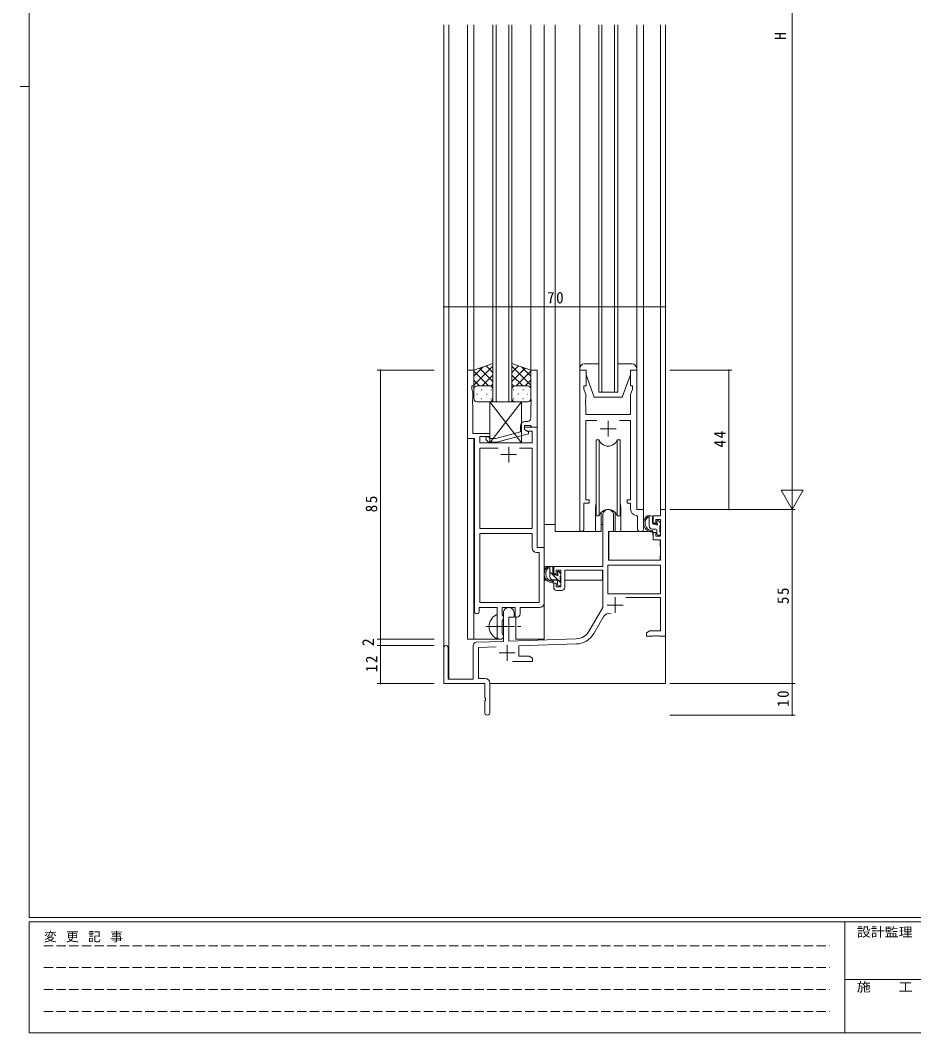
# Model space of a CAD drawing. Units: millimetres on the paper. Extents: x -420 to 373, y -297 to 267.
# Drawn here: x -420.5 to -138.3, y -297 to 22.8 of the extents above; entities that cross this region are included whole.
import ezdxf
from ezdxf.enums import TextEntityAlignment as Align

# ---------------------------------------------------------------- set-up
doc = ezdxf.new("R2010")
doc.units = ezdxf.units.MM
doc.linetypes.add('CHAIN2', pattern=[12, 9, -1, 1, -1])
doc.linetypes.add('DASHED3', pattern=[4, 3, -1])
for name, color, linetype, lineweight in [('0-1_YKK_ZWAK', 7, 'Continuous', 9), ('0-3_YKK_12', 2, 'Continuous', 9), ('0-4_YKK_D', 6, 'Continuous', 9), ('0-6_YKK_13', 4, 'Continuous', 9), ('0-7_YKK_11', 7, 'Continuous', 9)]:
    doc.layers.add(name, color=color, linetype=linetype, lineweight=lineweight)
doc.styles.add('ＭＳ ゴシック', font='')
doc.styles.get('ＭＳ ゴシック').set_extended_font_data('MS Gothic')

msp = doc.modelspace()

# ---------------------------------------------------------------- linework, layer by layer
at = {"layer": '0-1_YKK_ZWAK'}
for p, q in [((-417.7, -260.6), (-417.7, 264.4)), ((-420.5, 1.9), (-417.7, 1.9)), ((352.3, -260.6), (-417.7, -260.6)), ((-417.7, -297), (-417.7, -262)), ((314.5, -262), (-417.7, -262)), ((-160.1, -262), (-160.1, -297)), ((-160.1, -280.199), (-31.3, -280.199)), ((-417.7, -297), (314.5, -297))]:
    msp.add_line(p, q, dxfattribs=at)
at = {"layer": '0-1_YKK_ZWAK', "linetype": 'DASHED3'}
for p, q in [((-413.101, -269.512), (-164.909, -269.512)), ((-413.101, -276.441), (-164.909, -276.441)), ((-413.101, -283.37), (-164.909, -283.37)), ((-413.101, -290.298), (-164.909, -290.298))]:
    msp.add_line(p, q, dxfattribs=at)
at = {"layer": '0-3_YKK_12'}
for p, q in [((-286.742, -175.426), (-286.742, 21.274)), ((-285.112, 21.274), (-285.112, -185.326)), ((-279.242, 21.274), (-279.242, -172.726)), ((-277.243, 21.274), (-277.244, -88.226)), ((-271.244, -97.726), (-271.244, 21.274)), ((-270.244, 21.274), (-270.244, -97.726)), ((-266.244, -97.726), (-266.244, 21.274)), ((-265.244, 21.274), (-265.244, -97.726)), ((-259.244, 21.274), (-259.244, -88.226)), ((-255.042, 21.274), (-255.042, -172.726)), ((-251.542, 21.274), (-251.542, -138.726)), ((-243.842, 21.274), (-243.842, -87.226)), ((-237.842, -94.726), (-237.842, 21.274)), ((-236.842, 21.274), (-236.842, -94.726)), ((-232.842, -94.726), (-232.842, 21.274)), ((-231.842, 21.274), (-231.842, -94.726)), ((-225.842, 21.274), (-225.842, -87.226)), ((-223.642, -132.026), (-223.642, 21.274)), ((-218.372, 21.274), (-218.372, -131.726)), ((-216.742, 21.274), (-216.742, -131.726)), ((-231.842, -94.726), (-237.842, -94.726)), ((-265.244, -97.726), (-271.244, -97.726)), ((-277.242, -172.726), (-277.242, -109.374)), ((-238.842, -131.226), (-238.842, -138.726)), ((-230.842, -131.226), (-230.842, -138.726)), ((-218.072, -131.726), (-218.372, -131.726)), ((-238.842, -138.726), (-251.542, -138.726)), ((-224.615, -138.726), (-230.842, -138.726)), ((-264.042, -172.726), (-264.042, -165.709)), ((-216.742, -171.226), (-216.742, -186.726)), ((-279.242, -172.726), (-268.442, -172.726)), ((-264.042, -172.726), (-255.043, -172.726)), ((-272.242, -186.726), (-216.742, -186.726))]:
    msp.add_line(p, q, dxfattribs=at)
for start, end in [(159.63586, 180), (0, 20.36412)]:
    msp.add_arc((-234.842, -131.226), 4, start, end, dxfattribs=at)
at = {"layer": '0-4_YKK_D'}
for p, q in [((-176.742, 161.274), (-176.742, -124.726)), ((-286.742, -83.726), (-286.742, -66.726)), ((-216.742, -83.726), (-216.742, -66.726)), ((-286.742, -67.726), (-216.742, -67.726)), ((-289.742, -87.726), (-307.742, -87.726)), ((-306.742, -87.726), (-306.742, -172.726)), ((-215.372, -87.726), (-195.742, -87.726)), ((-196.742, -131.726), (-196.742, -87.726)), ((-176.742, -131.726), (-176.742, -119.601)), ((-176.742, -131.726), (-180.242, -125.664)), ((-173.242, -125.664), (-180.242, -125.664)), ((-176.742, -131.726), (-173.242, -125.664)), ((-215.372, -131.726), (-175.742, -131.726)), ((-215.372, -131.726), (-195.742, -131.726)), ((-215.372, -131.726), (-175.742, -131.726)), ((-176.742, -131.726), (-176.742, -186.726)), ((-289.742, -172.726), (-307.742, -172.726)), ((-289.742, -172.726), (-307.742, -172.726)), ((-289.742, -174.726), (-307.742, -174.726)), ((-289.742, -174.726), (-307.742, -174.726)), ((-306.742, -172.726), (-306.742, -174.726)), ((-306.742, -174.726), (-306.742, -186.726)), ((-289.742, -186.726), (-307.742, -186.726)), ((-215.372, -186.726), (-175.742, -186.726)), ((-215.372, -186.726), (-175.742, -186.726)), ((-176.742, -186.726), (-176.742, -196.726)), ((-215.372, -196.726), (-175.742, -196.726))]:
    msp.add_line(p, q, dxfattribs=at)
for centre, start, end in [((-286.742, -67.726), 0, 180), ((-286.742, -67.726), 180, 0), ((-216.742, -67.726), 0, 180), ((-216.742, -67.726), 180, 0), ((-306.742, -87.726), 90, 270), ((-306.742, -87.726), 270, 90), ((-196.742, -87.726), 90, 270), ((-196.742, -87.726), 270, 90), ((-196.742, -131.726), 90, 270), ((-196.742, -131.726), 270, 90), ((-306.742, -172.726), 90, 270), ((-306.742, -172.726), 90, 270), ((-306.742, -172.726), 270, 90), ((-306.742, -172.726), 270, 90), ((-306.742, -174.726), 90, 270), ((-306.742, -174.726), 90, 270), ((-306.742, -174.726), 270, 90), ((-306.742, -174.726), 270, 90), ((-306.742, -186.726), 90, 270), ((-306.742, -186.726), 270, 90), ((-176.742, -186.726), 90, 270), ((-176.742, -186.726), 90, 270), ((-176.742, -186.726), 270, 90), ((-176.742, -186.726), 270, 90), ((-176.742, -196.726), 90, 270), ((-176.742, -196.726), 270, 90)]:
    msp.add_arc(centre, 0.106, start, end, dxfattribs=at)
at = {"layer": '0-6_YKK_13'}
for p, q in [((-271.246, -85.583), (-277.246, -87.726)), ((-271.246, -88.449), (-273.358, -86.337)), ((-271.246, -93.947), (-271.246, -85.583)), ((-265.248, -85.583), (-259.248, -87.726)), ((-265.248, -93.947), (-265.248, -85.583)), ((-265.248, -88.449), (-263.136, -86.337)), ((-237.842, -85.726), (-242.342, -85.726)), ((-227.342, -85.726), (-231.842, -85.726)), ((-277.246, -92.458), (-271.246, -86.458)), ((-277.246, -89.629), (-274.285, -86.668)), ((-277.246, -87.726), (-277.246, -93.726)), ((-272.626, -92.726), (-277.246, -88.106)), ((-271.246, -91.277), (-275.442, -87.081)), ((-274.686, -92.726), (-271.246, -89.286)), ((-259.248, -92.458), (-265.248, -86.458)), ((-265.248, -91.277), (-261.052, -87.081)), ((-261.808, -92.726), (-265.248, -89.286)), ((-263.868, -92.726), (-259.248, -88.106)), ((-259.248, -89.629), (-262.209, -86.668)), ((-259.248, -87.726), (-259.248, -93.726)), ((-243.842, -87.226), (-243.842, -87.726)), ((-243.842, -87.726), (-241.842, -87.726)), ((-241.842, -87.726), (-241.842, -89.226)), ((-241.842, -89.226), (-239.242, -96.226)), ((-227.842, -89.226), (-230.442, -96.226)), ((-227.842, -87.726), (-225.842, -87.726)), ((-227.842, -89.226), (-227.842, -87.726)), ((-225.842, -87.726), (-225.842, -87.226)), ((-275.454, -92.726), (-277.246, -90.934)), ((-276.246, -92.726), (-272.646, -92.726)), ((-275.846, -92.726), (-272.246, -92.726)), ((-271.914, -92.782), (-271.246, -92.114)), ((-264.58, -92.782), (-265.248, -92.114)), ((-260.648, -92.726), (-264.248, -92.726)), ((-260.248, -92.726), (-263.848, -92.726)), ((-261.04, -92.726), (-259.248, -90.934)), ((-277.246, -96.726), (-277.246, -93.726)), ((-276.326, -95.362), (-276.126, -95.362)), ((-274.911, -93.947), (-274.711, -93.947)), ((-273.296, -95.362), (-273.096, -95.362)), ((-271.881, -93.947), (-271.681, -93.947)), ((-271.246, -93.726), (-271.246, -96.726)), ((-265.248, -93.726), (-265.248, -96.726)), ((-264.613, -93.947), (-264.813, -93.947)), ((-263.198, -95.362), (-263.398, -95.362)), ((-261.583, -93.947), (-261.783, -93.947)), ((-260.168, -95.362), (-260.368, -95.362)), ((-259.248, -96.726), (-259.248, -93.726)), ((-272.246, -97.726), (-276.246, -97.726)), ((-274.911, -96.777), (-274.711, -96.777)), ((-272.244, -97.726), (-262.244, -110.726)), ((-262.244, -97.726), (-272.244, -110.726)), ((-271.881, -96.777), (-271.681, -96.777)), ((-264.613, -96.777), (-264.813, -96.777)), ((-264.248, -97.726), (-260.248, -97.726)), ((-261.583, -96.777), (-261.783, -96.777)), ((-239.242, -96.226), (-230.442, -96.226)), ((-237.671, -133.726), (-237.671, -109.726)), ((-232.014, -133.726), (-232.014, -109.726)), ((-231.092, -109.726), (-232.014, -109.726)), ((-231.092, -133.726), (-231.092, -109.726)), ((-238.592, -133.726), (-237.671, -133.726)), ((-237.092, -132.741), (-237.092, -138.726)), ((-232.592, -138.726), (-232.592, -132.741)), ((-232.014, -133.726), (-231.092, -133.726)), ((-221.172, -133.726), (-222.472, -133.726)), ((-221.872, -136.926), (-221.872, -133.726)), ((-220.872, -136.026), (-220.872, -134.026)), ((-251.542, -136.526), (-255.038, -136.526)), ((-255.038, -149.726), (-255.038, -136.526)), ((-237.092, -136.526), (-236.542, -136.526)), ((-219.933, -136.326), (-220.572, -136.326)), ((-219.472, -135.526), (-219.472, -135.865)), ((-218.46, -135.814), (-218.96, -135.314)), ((-218.572, -138.826), (-218.572, -136.826)), ((-218.372, -136.626), (-218.372, -136.026)), ((-237.092, -138.726), (-238.842, -138.726)), ((-234.618, -139.023), (-234.672, -145.226)), ((-220.74, -138.726), (-234.318, -138.726)), ((-230.842, -138.726), (-232.592, -138.726)), ((-219.772, -137.926), (-220.872, -137.926)), ((-220.74, -138.726), (-220.672, -141.326)), ((-219.472, -138.226), (-219.472, -139.526)), ((-219.172, -139.826), (-218.672, -139.826)), ((-218.372, -139.526), (-218.372, -139.026)), ((-234.638, -141.226), (-234.742, -141.226)), ((-220.672, -141.326), (-218.704, -141.326)), ((-218.372, -145.226), (-218.404, -141.623)), ((-234.742, -146.156), (-234.664, -146.235)), ((-234.672, -145.226), (-234.653, -147.428)), ((-218.392, -147.428), (-218.372, -145.226)), ((-236.842, -149.726), (-255.038, -149.726)), ((-254.838, -149.726), (-254.838, -150.977)), ((-252.572, -149.726), (-253.872, -149.726)), ((-253.272, -152.926), (-253.272, -149.726)), ((-252.272, -152.026), (-252.272, -150.026)), ((-234.353, -147.726), (-218.692, -147.726)), ((-254.838, -153.116), (-254.838, -154.026)), ((-249.972, -154.682), (-253.272, -151.382)), ((-251.333, -152.326), (-251.972, -152.326)), ((-250.872, -151.526), (-250.872, -151.865)), ((-249.772, -152.053), (-250.599, -151.227)), ((-249.86, -151.814), (-250.36, -151.314)), ((-249.972, -154.826), (-249.972, -152.826)), ((-249.772, -152.626), (-249.772, -152.026)), ((-236.638, -151.006), (-236.638, -154.026)), ((-254.838, -154.026), (-254.258, -154.026)), ((-253.561, -154.026), (-250.949, -154.026)), ((-251.172, -153.926), (-252.272, -153.926)), ((-250.872, -154.226), (-250.872, -155.526)), ((-250.572, -155.826), (-250.072, -155.826)), ((-249.972, -154.026), (-249.742, -154.026)), ((-249.772, -155.526), (-249.772, -155.026)), ((-236.638, -154.026), (-248.542, -154.026)), ((-269.942, -172.321), (-269.942, -165.13))]:
    msp.add_line(p, q, dxfattribs=at)
at = {"layer": '0-6_YKK_13', "linetype": 'CHAIN2'}
msp.add_line((-273.442, -168.726), (-261.455, -168.726), dxfattribs=at)
at = {"layer": '0-6_YKK_13'}
msp.add_lwpolyline([(-262.244, -97.726), (-272.244, -97.726), (-272.244, -110.726), (-262.244, -110.726)], close=True, dxfattribs=at)
msp.add_lwpolyline([(-237.671, -109.726), (-238.592, -109.726), (-238.592, -133.726)], dxfattribs=at)
for centre, radius, start, end in [((-242.342, -87.226), 1.5, 90, 180), ((-227.342, -87.226), 1.5, 0, 90), ((-276.246, -93.726), 1, 89.99998, 179.99998), ((-276.246, -93.726), 1, 89.99998, 179.99998), ((-272.246, -93.726), 1, 359.99998, 89.99998), ((-272.246, -93.726), 1, 359.99998, 89.99998), ((-264.248, -93.726), 1, 89.99998, 179.99998), ((-264.248, -93.726), 1, 89.99998, 179.99998), ((-260.248, -93.726), 1, 359.99998, 89.99998), ((-260.248, -93.726), 1, 359.99998, 89.99998), ((-276.246, -96.726), 1, 179.99998, 269.99998), ((-272.246, -96.726), 1, 269.99998, 359.99998), ((-264.248, -96.726), 1, 179.99998, 269.99998), ((-260.248, -96.726), 1, 269.99998, 359.99998), ((-234.842, -108.726), 3, 199.4715, 340.52849), ((-234.842, -134.726), 3, 19.47122, 160.52876), ((-220.758, -136.047), 2.885, 126.45192, 263.90388), ((-222.732, -134.13), 0.3, 301.62189, 336.95038), ((-222.272, -134.326), 0.2, 36.86989, 156.95038), ((-221.872, -134.026), 0.3, 216.86989, 270), ((-221.172, -134.026), 0.3, 0, 90), ((-220.673, -136.013), 2.504, 139.45805, 259.25217), ((-220.872, -136.926), 1, 180, 270), ((-220.572, -136.026), 0.3, 180, 270), ((-219.933, -136.626), 0.3, 33.05573, 90), ((-219.472, -136.326), 0.25, 213.05573, 56.94426), ((-219.172, -135.526), 0.3, 45, 180), ((-219.172, -135.865), 0.3, 180, 236.94426), ((-218.572, -136.626), 0.2, 270, 0), ((-218.672, -136.026), 0.3, 0, 45), ((-234.318, -139.026), 0.3, 90, 179.49998), ((-220.994, -138.676), 0.25, 253.63879, 125.58162), ((-219.772, -138.226), 0.3, 0, 90), ((-219.172, -139.526), 0.3, 180, 270), ((-218.672, -139.526), 0.3, 270, 0), ((-218.572, -139.026), 0.2, 0, 90), ((-218.704, -141.626), 0.3, 0.5, 90), ((-252.158, -152.047), 2.885, 126.45192, 263.90388), ((-254.132, -150.13), 0.3, 301.62189, 336.95038), ((-253.672, -150.326), 0.2, 36.86989, 156.95038), ((-253.272, -150.026), 0.3, 216.86989, 270), ((-252.572, -150.026), 0.3, 0, 90), ((-234.353, -147.426), 0.3, 180.49998, 270), ((-218.692, -147.426), 0.3, 270, 359.5), ((-252.073, -152.013), 2.504, 139.45805, 259.25217), ((-252.272, -152.926), 1, 180, 270), ((-251.972, -152.026), 0.3, 180, 270), ((-251.333, -152.626), 0.3, 33.05573, 90), ((-250.872, -152.326), 0.25, 213.05573, 56.94426), ((-250.572, -151.526), 0.3, 45, 180), ((-250.572, -151.865), 0.3, 180, 236.94426), ((-249.972, -152.626), 0.2, 270, 0), ((-250.072, -152.026), 0.3, 0, 45), ((-252.394, -154.676), 0.25, 253.63879, 125.58162), ((-251.172, -154.226), 0.3, 0, 90), ((-250.572, -155.526), 0.3, 180, 270), ((-250.072, -155.526), 0.3, 270, 0), ((-249.972, -155.026), 0.2, 0, 90), ((-268.242, -168.726), 4.2, 117.28096, 242.71902), ((-270.097, -165.13), 0.154, 0, 117.28096), ((-270.097, -172.321), 0.154, 242.71902, 0)]:
    msp.add_arc(centre, radius, start, end, dxfattribs=at)
at = {"layer": '0-7_YKK_11'}
for p, q in [((-260.244, -103.926), (-261.044, -103.926)), ((-234.842, -103.726), (-234.842, -108.726)), ((-237.342, -106.226), (-232.342, -106.226)), ((-268.744, -114.426), (-263.744, -114.426)), ((-266.244, -111.926), (-266.244, -116.926)), ((-262.894, -112.356), (-258.874, -112.356)), ((-275.414, -161.096), (-275.414, -139.356)), ((-218.372, -149.356), (-234.912, -149.356)), ((-249.542, -157.326), (-251.042, -157.326)), ((-232.642, -159.426), (-232.642, -164.426)), ((-235.142, -161.926), (-230.142, -161.926)), ((-236.249, -165.477), (-239.385, -170.909)), ((-266.742, -174.526), (-266.742, -179.526)), ((-269.242, -177.026), (-264.242, -177.026)), ((-272.242, -186.596), (-272.242, -195.976))]:
    msp.add_line(p, q, dxfattribs=at)
for points in [[(-277.044, -163.976), (-277.044, -109.356), (-279.244, -109.356), (-279.244, -87.726), (-277.244, -87.726), (-277.244, -92.726), (-277.944, -92.726), (-277.944, -93.726), (-277.614, -94.632), (-277.614, -96.767), (-277.734, -96.951), (-277.734, -97.501), (-277.614, -97.684), (-277.614, -97.767), (-277.734, -97.951), (-277.734, -98.501), (-277.614, -98.684), (-277.614, -107.726), (-272.244, -107.726), (-272.244, -108.726), (-275.414, -108.726), (-275.414, -110.726), (-258.874, -110.726), (-258.874, -107.026), (-260.378, -107.026), (-261.244, -106.526), (-261.244, -105.726), (-257.244, -105.726), (-257.244, -143.726), (-255.044, -143.726), (-255.044, -161.226)], [(-257.244, -105.726), (-257.244, -87.726), (-259.244, -87.726), (-259.244, -96.767), (-259.124, -96.951), (-259.124, -97.501), (-259.244, -97.684), (-259.244, -97.767), (-259.124, -97.951), (-259.124, -98.501), (-259.244, -98.684), (-259.244, -102.926)], [(-223.642, -137.761), (-223.642, -131.726), (-225.842, -131.726), (-225.842, -87.726), (-227.842, -87.726), (-227.842, -92.726), (-227.142, -92.726), (-227.142, -93.726), (-227.772, -95.457), (-227.772, -101.726), (-241.912, -101.726), (-241.912, -98.684), (-242.032, -98.501), (-242.032, -97.951), (-241.912, -97.767), (-241.912, -97.684), (-242.032, -97.501), (-242.032, -96.951), (-241.912, -96.767), (-241.912, -95.457), (-242.542, -93.726), (-242.542, -92.726), (-241.842, -92.726), (-241.842, -87.726), (-243.842, -87.726), (-243.842, -138.076)], [(-273.368, -109.75), (-272.593, -110.526), (-270.148, -110.526), (-260.044, -107.819), (-260.044, -107.219), (-261.244, -106.526), (-261.244, -105.226), (-259.444, -105.226), (-259.244, -105.426), (-258.944, -105.726), (-257.244, -105.726)], [(-262.544, -105.426), (-262.544, -107.246), (-270.306, -109.326), (-272.096, -109.326), (-272.52, -108.901)], [(-242.542, -138.076), (-242.542, -129.726), (-240.842, -129.726), (-240.842, -128.726), (-241.912, -128.726), (-241.912, -103.656), (-238.429, -103.656)], [(-231.255, -103.656), (-227.772, -103.656), (-227.772, -128.726), (-228.842, -128.726), (-228.842, -129.726), (-227.772, -129.726), (-227.772, -131.656)], [(-262.894, -112.356), (-258.874, -112.356), (-258.874, -137.726), (-275.414, -137.726), (-275.414, -112.356), (-269.595, -112.356)], [(-252.042, -156.326), (-252.042, -155.026), (-251.242, -155.026), (-251.242, -156.126), (-249.742, -156.126), (-249.742, -150.926), (-251.242, -150.926), (-251.242, -152.026), (-252.042, -152.026), (-252.042, -149.726), (-236.542, -149.726), (-236.542, -133.426)], [(-233.142, -133.426), (-233.142, -138.726), (-234.742, -138.726), (-234.742, -147.726), (-218.372, -147.726), (-218.372, -141.326), (-220.642, -141.326), (-220.642, -139.026), (-219.842, -139.026), (-219.842, -140.126), (-218.372, -140.126), (-218.372, -134.926), (-219.842, -134.926), (-219.842, -136.026), (-220.642, -136.026), (-220.642, -133.726), (-218.372, -133.726), (-218.372, -131.726), (-216.742, -131.726), (-216.742, -171.726), (-218.784, -171.726), (-218.967, -171.606), (-219.517, -171.606), (-219.701, -171.726), (-219.784, -171.726), (-219.967, -171.606), (-220.517, -171.606), (-220.701, -171.726), (-222.742, -171.726), (-222.742, -170.726), (-221.651, -170.096), (-218.372, -170.096), (-218.372, -159.526), (-229.244, -159.526)], [(-225.859, -133.654), (-225.572, -133.954), (-225.572, -137.761)], [(-275.414, -161.096), (-275.414, -139.356), (-258.874, -139.356), (-258.874, -143.856)], [(-257.374, -145.356), (-256.674, -145.356), (-256.674, -161.096), (-275.414, -161.096)], [(-240.797, -170.094), (-236.542, -162.726), (-236.542, -150.926), (-248.542, -150.926), (-248.542, -156.326)], [(-269.944, -171.726), (-269.944, -169.397), (-269.801, -169.205), (-269.801, -168.247), (-269.944, -168.055), (-269.944, -162.726), (-275.544, -162.726), (-275.544, -163.976)], [(-263.614, -165.726), (-264.244, -165.726), (-264.244, -162.726), (-268.314, -162.726), (-268.314, -165.043), (-268.166, -165.236), (-267.944, -165.526), (-267.944, -166.426), (-268.166, -166.715), (-268.314, -166.909), (-268.314, -171.043), (-268.166, -171.236), (-267.944, -171.526), (-267.944, -171.726)], [(-256.544, -162.726), (-262.614, -162.726), (-262.614, -164.726)], [(-276.477, -173.692), (-267.942, -173.394), (-267.942, -164.426)], [(-264.542, -164.426), (-264.542, -165.726), (-266.242, -165.726), (-266.242, -173.335), (-244.952, -172.591)], [(-273.742, -195.976), (-273.742, -192.184), (-273.622, -192.001), (-273.622, -191.451), (-273.742, -191.267), (-273.742, -186.726), (-286.742, -186.726), (-286.742, -175.426)], [(-285.342, -175.426), (-285.342, -185.326), (-277.442, -185.326), (-277.442, -174.691)], [(-270.175, -175.103), (-275.812, -175.3), (-275.812, -185.096), (-273.742, -185.096)], [(-244.895, -174.22), (-263.042, -174.854), (-263.042, -178.096), (-259.834, -178.096), (-258.742, -178.726), (-258.742, -179.726), (-265.092, -179.726)]]:
    msp.add_lwpolyline(points, dxfattribs=at)
msp.add_lwpolyline([(-218.372, -149.356), (-234.912, -149.356), (-234.912, -158.326), (-218.372, -158.326)], close=True, dxfattribs=at)
for centre, radius, start, end in [((-261.044, -105.426), 1.5, 90, 179.99998), ((-260.244, -102.926), 1, 270, 359.99998), ((-272.944, -109.326), 0.6, 44.99998, 225), ((-234.842, -133.426), 1.7, 359.99998, 180), ((-225.772, -131.656), 2, 179.99998, 267.50807), ((-243.192, -138.076), 0.65, 179.99998, 0), ((-224.607, -137.761), 0.965, 179.99998, 0), ((-257.374, -143.856), 1.5, 180, 269.99998), ((-251.042, -156.326), 1, 180, 269.99998), ((-249.542, -156.326), 1, 270, 359.99998), ((-266.242, -164.426), 1.7, 359.99998, 180), ((-256.544, -161.226), 1.5, 270, 359.99998), ((-276.294, -163.976), 0.75, 179.99998, 0), ((-263.614, -164.726), 1, 270, 359.99998), ((-234.69, -166.377), 1.8, 65.29866, 149.99998), ((-268.944, -171.726), 1, 180, 269.99998), ((-268.944, -171.726), 1, 270, 359.99998), ((-245.127, -167.594), 5, 271.99998, 329.99998), ((-245.127, -167.594), 6.63, 271.99998, 329.99998), ((-286.042, -175.426), 0.7, 359.99998, 180), ((-276.442, -174.691), 1, 91.99997, 179.99998), ((-273.742, -186.596), 1.5, 0, 89.99998), ((-272.992, -195.976), 0.75, 179.99998, 0)]:
    msp.add_arc(centre, radius, start, end, dxfattribs=at)

# ---------------------------------------------------------------- texts
at = {"layer": '0-1_YKK_ZWAK', "style": 'ＭＳ ゴシック', "width": 1.1}
for s, p in [('設計監理', (-156.331, -267.533)), ('施\u3000\u3000工', (-156.331, -284.854))]:
    msp.add_text(s, height=2.933, dxfattribs=at).set_placement(p, align=Align.BOTTOM_LEFT)
at = {"layer": '0-1_YKK_ZWAK', "insert": (-412.986, -268.447), "char_height": 2.933, "attachment_point": 7, "style": 'ＭＳ ゴシック'}
msp.add_mtext('\\T1.16;変\\~更\\~記\\~事', dxfattribs=at)
at = {"layer": '0-4_YKK_D', "color": 3, "style": 'ＭＳ ゴシック'}
for s, p in [('H', (-177.542, 16.549)), ('2', (-307.742, -174.926))]:
    msp.add_text(s, height=3.666, rotation=90, dxfattribs=at).set_placement(p, align=Align.BOTTOM_LEFT)
at = {"layer": '0-4_YKK_D', "color": 3, "insert": (-254.142, -66.726), "char_height": 3.666, "attachment_point": 7, "style": 'ＭＳ ゴシック'}
msp.add_mtext('\\T1.21;\\W0.95;70', dxfattribs=at)
at = {"layer": '0-4_YKK_D', "color": 3, "char_height": 3.666, "attachment_point": 7, "rotation": 90, "style": 'ＭＳ ゴシック'}
for s, insert in [('\\T1.21;\\W0.95;44', (-197.742, -112.163)), ('\\T1.21;\\W0.95;85', (-307.742, -132.626)), ('\\T1.21;\\W0.95;55', (-177.742, -161.626)), ('\\T1.21;\\W0.95;12', (-307.742, -183.126)), ('\\T1.21;\\W0.95;10', (-177.742, -194.126))]:
    msp.add_mtext(s, dxfattribs=dict(at, insert=insert))

doc.saveas('drawing.dxf')
